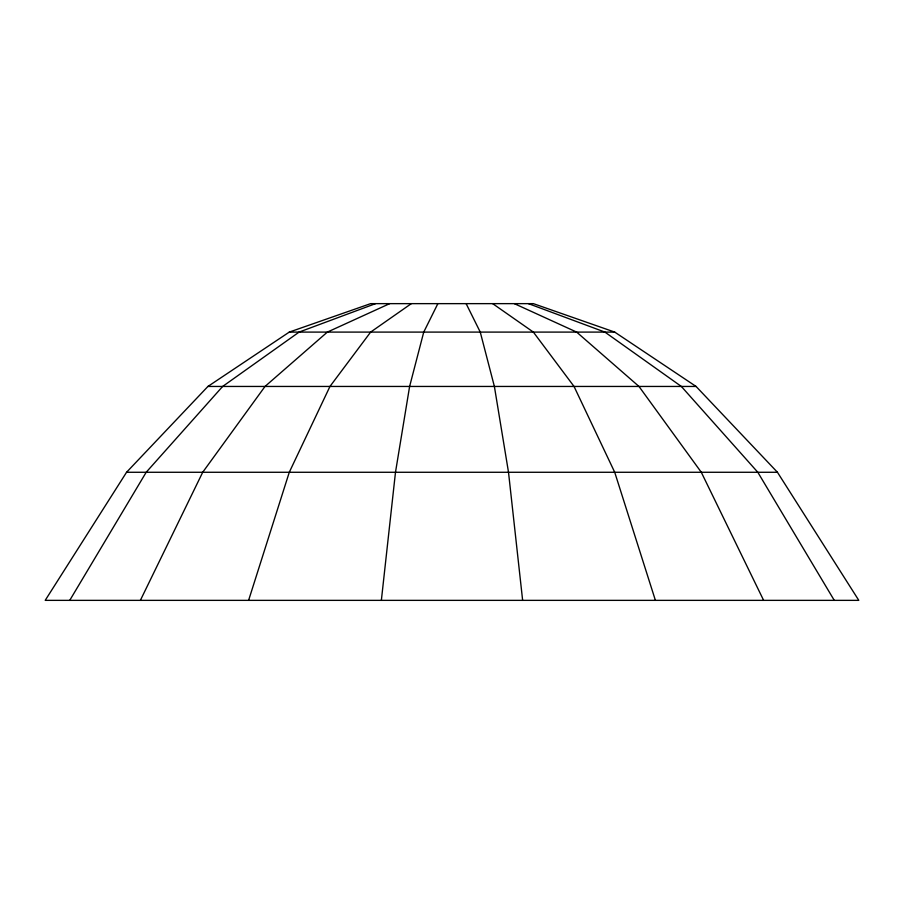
<?xml version="1.0" encoding="UTF-8"?>
<svg xmlns="http://www.w3.org/2000/svg" width="904" height="904" viewBox="0 0 904 904"><rect width="100%" height="100%" fill="white"/><g stroke="black" fill="none" stroke-linecap="round" stroke-linejoin="round"><path stroke-width="1.36" d="M381.364 600.358L395.489 472.272L409.614 386.449L423.739 332.096L437.875 303.642M248.6 600.358L289.28 472.272L329.96 386.449L370.64 332.096L411.32 303.642M140.369 600.358L202.699 472.272L265.019 386.449L327.35 332.096L389.669 303.642M69.732 600.358L146.188 472.272L222.644 386.449L299.088 332.096L375.544 303.642M126.56 472.272L45.2 600.358L858.8 600.358L777.44 472.272L696.08 386.449L614.72 332.096L533.36 303.642L370.64 303.642L289.28 332.096L207.92 386.449L126.56 472.272L777.44 472.272M289.28 332.096L614.72 332.096M207.92 386.449L696.08 386.449M528.456 303.642L604.912 332.096L681.356 386.449L757.812 472.272L834.268 600.358M514.331 303.642L576.65 332.096L638.981 386.449L701.301 472.272L763.631 600.358M492.68 303.642L533.36 332.096L574.04 386.449L614.72 472.272L655.4 600.358M466.125 303.642L480.261 332.096L494.386 386.449L508.511 472.272L522.636 600.358"/></g></svg>
